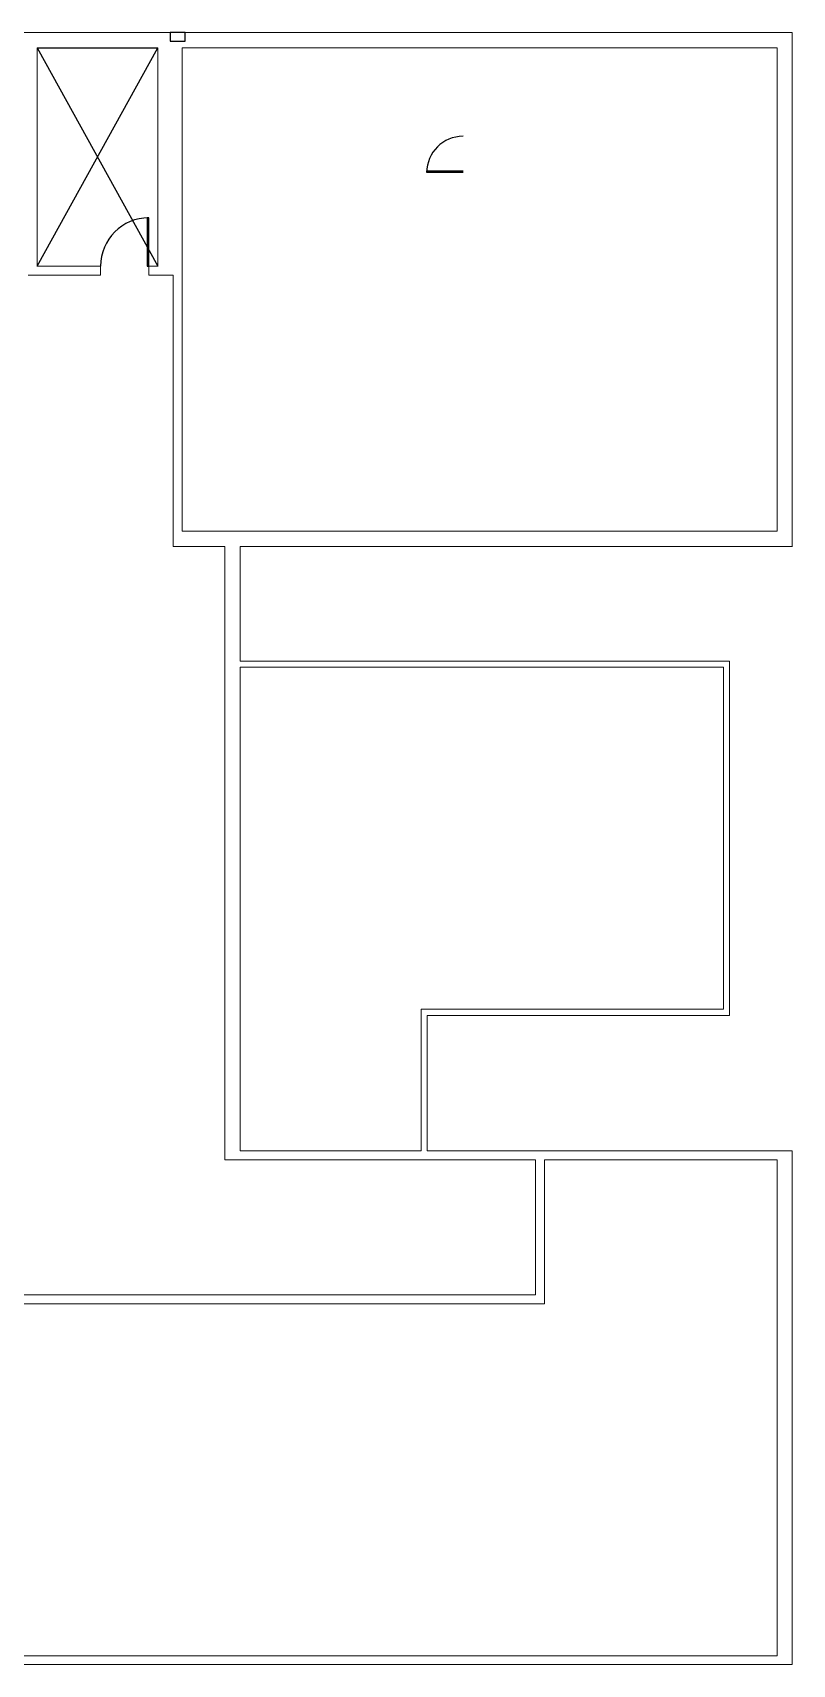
# Model space of a CAD drawing. Header units: millimetres. Extents: x 2667 to 2848, y -1 to 1765.
# Drawn here: x 2745.27 to 2757.85, y 1717.56 to 1744.56 of the extents above; entities that cross this region are included whole.
import ezdxf

# ---------------------------------------------------------------- set-up
doc = ezdxf.new("R2010")
doc.units = ezdxf.units.MM
doc.layers.add('MURATURA_sezioni', color=5, linetype='Continuous', lineweight=18)

msp = doc.modelspace()

# ---------------------------------------------------------------- linework, layer by layer
for p, q in [((2747.799, 1744.557), (2747.549, 1744.557)), ((2747.549, 1744.557), (2747.549, 1744.417)), ((2747.799, 1744.417), (2747.799, 1744.557)), ((2745.349, 1744.307), (2747.349, 1744.307)), ((2745.349, 1740.694), (2747.348, 1744.307)), ((2745.349, 1744.307), (2747.349, 1740.694)), ((2747.549, 1744.417), (2747.799, 1744.417)), ((2751.798, 1742.242), (2751.798, 1742.272)), ((2751.798, 1742.272), (2752.398, 1742.272)), ((2752.398, 1742.242), (2751.798, 1742.242)), ((2752.398, 1742.249), (2752.258, 1742.249)), ((2747.199, 1741.494), (2747.169, 1741.494)), ((2747.169, 1741.494), (2747.169, 1740.694)), ((2747.199, 1740.694), (2747.199, 1741.494)), ((2747.169, 1740.694), (2747.199, 1740.694))]:
    msp.add_line(p, q)
for centre, radius in [((2752.398, 1742.242), 0.6), ((2747.199, 1740.694), 0.8)]:
    msp.add_arc(centre, radius, 90, 180)
at = {"layer": 'MURATURA_sezioni'}
for p, q in [((2742.549, 1744.557), (2748.948, 1744.557)), ((2750.548, 1744.557), (2748.948, 1744.557)), ((2750.548, 1744.557), (2757.848, 1744.557)), ((2745.349, 1740.694), (2745.349, 1744.307)), ((2747.349, 1740.694), (2747.348, 1744.307)), ((2747.799, 1744.417), (2747.549, 1744.417)), ((2747.748, 1744.307), (2748.978, 1744.307)), ((2747.748, 1743.291), (2747.748, 1744.307)), ((2748.978, 1744.307), (2750.518, 1744.307)), ((2750.518, 1744.307), (2751.549, 1744.307)), ((2751.699, 1744.307), (2751.549, 1744.307)), ((2751.699, 1744.307), (2752.349, 1744.307)), ((2751.699, 1744.307), (2752.349, 1744.307)), ((2752.349, 1744.307), (2757.598, 1744.307)), ((2757.598, 1738.107), (2757.598, 1744.307)), ((2757.848, 1744.057), (2757.848, 1744.307)), ((2757.848, 1737.807), (2757.848, 1744.057)), ((2747.748, 1743.291), (2747.748, 1742.691)), ((2747.748, 1741.074), (2747.748, 1742.691)), ((2747.748, 1741.074), (2747.748, 1740.363)), ((2745.499, 1740.694), (2745.349, 1740.694)), ((2746.399, 1740.694), (2746.399, 1740.544)), ((2747.199, 1740.694), (2747.349, 1740.694)), ((2747.199, 1740.694), (2747.199, 1740.544)), ((2745.349, 1740.544), (2745.199, 1740.544)), ((2747.349, 1740.544), (2747.598, 1740.544)), ((2747.598, 1740.544), (2747.598, 1740.393)), ((2747.598, 1740.393), (2747.598, 1739.793)), ((2747.748, 1740.363), (2747.748, 1739.793)), ((2747.598, 1739.793), (2747.598, 1736.057)), ((2747.748, 1739.793), (2747.748, 1736.307)), ((2757.598, 1736.307), (2757.598, 1738.107)), ((2757.848, 1737.807), (2757.848, 1737.807)), ((2757.598, 1736.307), (2757.598, 1737.294)), ((2748.457, 1736.307), (2747.748, 1736.307)), ((2753.598, 1736.307), (2748.457, 1736.307)), ((2755.248, 1736.307), (2753.598, 1736.307)), ((2755.248, 1736.307), (2757.598, 1736.307)), ((2757.848, 1736.307), (2757.848, 1736.057)), ((2748.457, 1736.057), (2747.598, 1736.057)), ((2748.457, 1733.163), (2748.457, 1736.057)), ((2753.848, 1736.057), (2748.707, 1736.057)), ((2748.707, 1734.157), (2748.707, 1736.057)), ((2753.848, 1736.057), (2757.598, 1736.057)), ((2757.848, 1736.057), (2753.848, 1736.057)), ((2757.598, 1736.057), (2757.848, 1736.057)), ((2757.85, 1736.057), (2757.6, 1736.057)), ((2757.848, 1736.057), (2757.848, 1736.057)), ((2748.707, 1734.157), (2756.707, 1734.157)), ((2748.707, 1733.163), (2748.707, 1734.057)), ((2748.707, 1734.057), (2756.707, 1734.057)), ((2756.707, 1734.157), (2756.807, 1734.157)), ((2756.707, 1734.057), (2756.707, 1728.396)), ((2756.807, 1734.057), (2756.807, 1734.157)), ((2756.807, 1734.057), (2756.807, 1728.396)), ((2748.457, 1733.163), (2748.457, 1726.057)), ((2748.707, 1733.163), (2748.707, 1726.057)), ((2751.707, 1728.396), (2751.707, 1726.057)), ((2752.707, 1728.396), (2751.707, 1728.396)), ((2752.707, 1728.296), (2751.807, 1728.296)), ((2751.807, 1728.296), (2751.807, 1726.057)), ((2756.707, 1728.396), (2752.707, 1728.396)), ((2756.707, 1728.296), (2752.707, 1728.296)), ((2756.707, 1728.296), (2756.807, 1728.296)), ((2756.807, 1728.396), (2756.807, 1728.296)), ((2748.457, 1726.057), (2748.457, 1725.907)), ((2753.598, 1725.907), (2748.457, 1725.907)), ((2751.707, 1726.057), (2748.707, 1726.057)), ((2753.848, 1726.057), (2751.807, 1726.057)), ((2753.598, 1725.907), (2753.598, 1723.671)), ((2753.748, 1725.907), (2757.598, 1725.907)), ((2753.748, 1725.907), (2753.748, 1723.671)), ((2757.598, 1726.057), (2753.848, 1726.057)), ((2757.598, 1725.907), (2757.598, 1725.807)), ((2757.848, 1726.057), (2757.848, 1726.057)), ((2757.848, 1726.057), (2757.848, 1726.057)), ((2757.598, 1721.807), (2757.598, 1725.807)), ((2757.848, 1719.157), (2757.848, 1725.807)), ((2757.848, 1725.557), (2757.848, 1725.807)), ((2757.848, 1719.307), (2757.848, 1725.557)), ((2742.699, 1723.671), (2753.575, 1723.671)), ((2742.699, 1723.521), (2753.575, 1723.521)), ((2753.575, 1723.671), (2753.598, 1723.671)), ((2753.575, 1723.521), (2753.748, 1723.521)), ((2753.748, 1723.671), (2753.748, 1723.521)), ((2757.598, 1721.707), (2757.598, 1721.807)), ((2757.598, 1719.157), (2757.598, 1721.707)), ((2757.848, 1719.307), (2757.848, 1719.307)), ((2757.598, 1717.807), (2757.598, 1717.697)), ((2757.848, 1717.807), (2757.848, 1717.557)), ((2742.549, 1717.557), (2757.848, 1717.557)), ((2742.699, 1717.697), (2757.598, 1717.697)), ((2747.598, 1717.557), (2747.348, 1717.557)), ((2747.598, 1717.557), (2749.598, 1717.557)), ((2747.598, 1717.557), (2749.598, 1717.557)), ((2749.598, 1717.557), (2749.848, 1717.557)), ((2749.848, 1717.557), (2751.348, 1717.557)), ((2751.598, 1717.557), (2752.598, 1717.557))]:
    msp.add_line(p, q, dxfattribs=at)
for points in [[(2748.948, 1744.557), (2747.348, 1744.557)], [(2753.848, 1736.057), (2757.848, 1736.057), (2757.848, 1744.557), (2750.548, 1744.557)], [(2745.349, 1740.694), (2745.349, 1744.307), (2747.349, 1744.307), (2747.349, 1740.694)], [(2746.399, 1740.694), (2745.499, 1740.694)], [(2746.399, 1740.544), (2745.349, 1740.544)], [(2747.349, 1740.544), (2747.199, 1740.544)], [(2757.848, 1736.057), (2757.848, 1737.807)], [(2747.348, 1717.557), (2757.848, 1717.557), (2757.848, 1726.057), (2753.848, 1726.057)], [(2757.598, 1721.807), (2757.598, 1725.807)], [(2757.598, 1721.807), (2757.598, 1725.807)], [(2757.598, 1717.807), (2757.598, 1721.707)], [(2757.598, 1717.807), (2757.598, 1721.707)], [(2757.848, 1717.557), (2757.848, 1719.307)], [(2742.549, 1717.557), (2752.349, 1717.557)], [(2747.348, 1717.557), (2749.598, 1717.557)], [(2749.848, 1717.557), (2751.348, 1717.557)], [(2751.598, 1717.557), (2752.598, 1717.557)], [(2752.848, 1717.557), (2757.598, 1717.557)]]:
    msp.add_lwpolyline(points, dxfattribs=at)
for radius, start, end in [(0.8, 79.1931, 79.2148), (0.6, 75.5225, 75.5454)]:
    msp.add_arc((2747.199, 1740.694), radius, start, end, dxfattribs=at)

doc.saveas('drawing.dxf')
